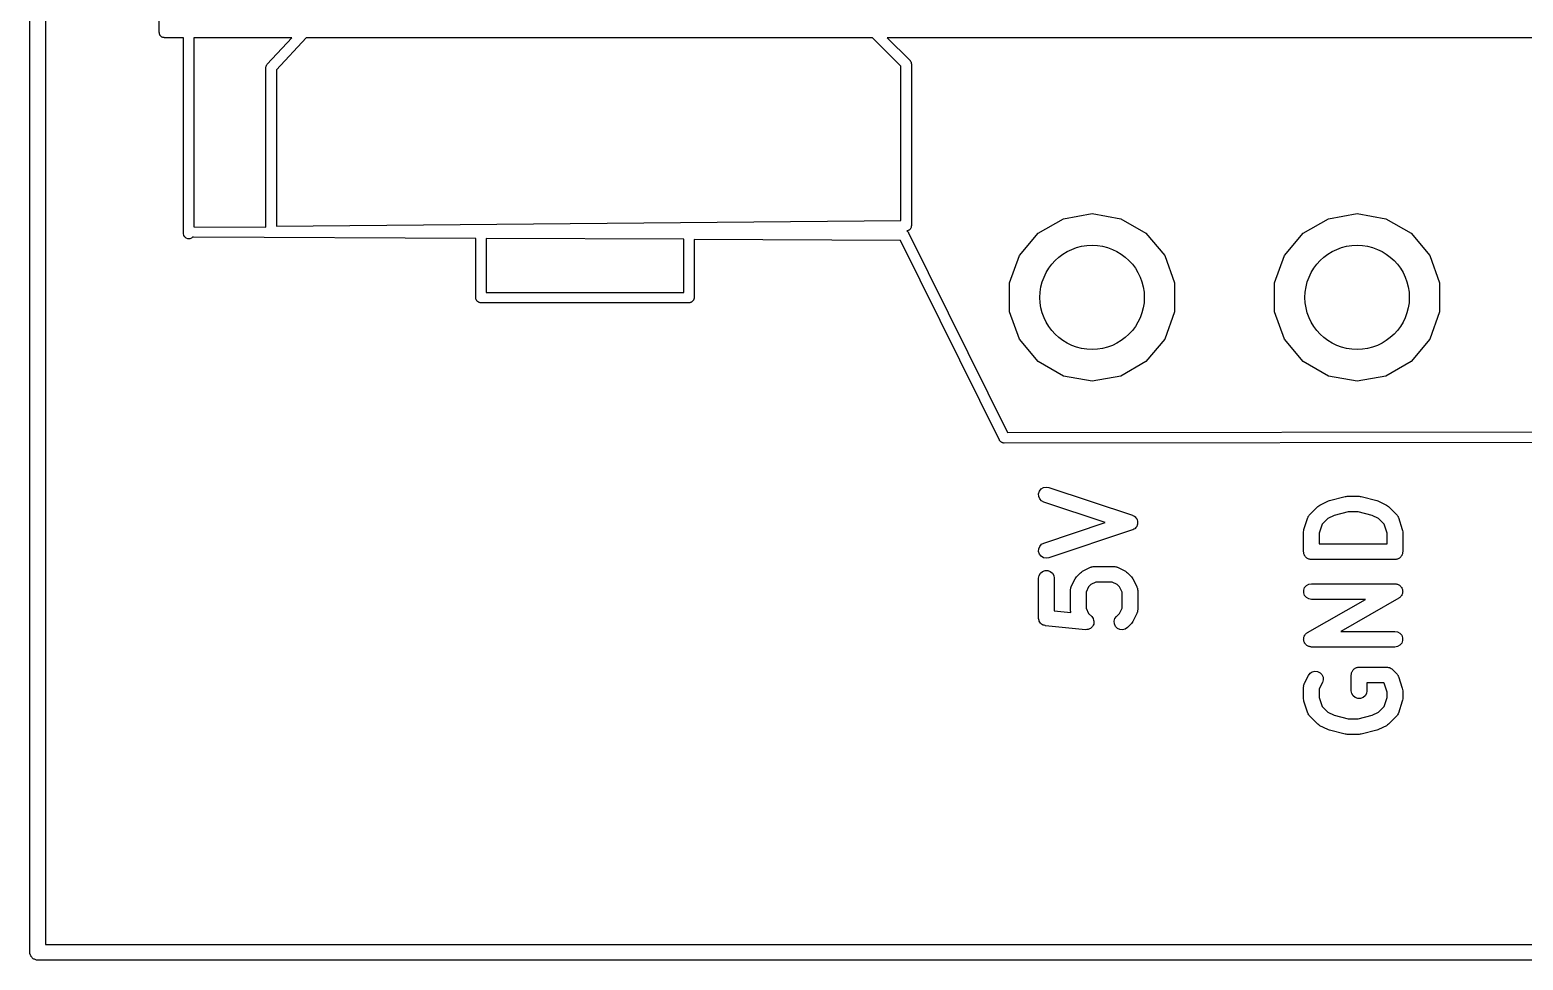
# Model space of a CAD drawing. Extents: x 25 to 125, y -131 to -25.
# Drawn here: x 24.93 to 39.24, y -125.08 to -116.16 of the extents above; entities that cross this region are included whole.
import ezdxf

# ---------------------------------------------------------------- set-up
doc = ezdxf.new("R2010")
doc.units = 0
doc.header["$MEASUREMENT"] = 0
doc.layers.add('BLACK', color=7, linetype='CONTINUOUS')

msp = doc.modelspace()

# ---------------------------------------------------------------- linework, layer by layer
at = {"layer": 'Black'}
for p, q in [((24.925, -125), (24.925, -25)), ((25.075, -25.075), (25.075, -124.925)), ((26.1651, -116.181), (26.1651, -111.913)), ((26.1658, -116.186), (26.1651, -116.181)), ((26.1658, -116.19), (26.1658, -116.186)), ((26.1673, -116.194), (26.1658, -116.19)), ((26.1681, -116.198), (26.1673, -116.194)), ((26.1703, -116.202), (26.1681, -116.198)), ((26.1718, -116.206), (26.1703, -116.202)), ((26.1746, -116.21), (26.1718, -116.206)), ((26.1768, -116.213), (26.1746, -116.21)), ((26.1801, -116.216), (26.1768, -116.213)), ((26.1829, -116.22), (26.1801, -116.216)), ((26.1867, -116.222), (26.1829, -116.22)), ((26.1901, -116.225), (26.1867, -116.222)), ((26.1942, -116.226), (26.1901, -116.225)), ((26.198, -116.228), (26.1942, -116.226)), ((26.2023, -116.229), (26.198, -116.228)), ((26.2064, -116.23), (26.2023, -116.229)), ((26.2108, -116.23), (26.2064, -116.23)), ((26.2151, -116.231), (26.2108, -116.23)), ((26.3978, -116.231), (26.2151, -116.231)), ((26.3978, -118.109), (26.3978, -116.231)), ((26.4978, -116.231), (26.4978, -118.044)), ((27.4364, -116.231), (26.4978, -116.231)), ((27.2007, -116.484), (27.4364, -116.231)), ((27.5732, -116.231), (27.2873, -116.538)), ((33.0006, -116.231), (27.5732, -116.231)), ((33.2727, -116.503), (33.0006, -116.231)), ((33.142, -116.231), (33.3581, -116.447)), ((60.8661, -116.231), (33.142, -116.231)), ((27.1953, -116.492), (27.199, -116.486)), ((27.199, -116.486), (27.2, -116.485)), ((27.2, -116.485), (27.2007, -116.484)), ((33.3581, -116.447), (33.3593, -116.449)), ((33.3593, -116.449), (33.361, -116.45)), ((33.361, -116.45), (33.3643, -116.456)), ((33.3643, -116.456), (33.368, -116.461)), ((33.368, -116.461), (33.3686, -116.464)), ((33.3686, -116.464), (33.3697, -116.465)), ((33.3697, -116.465), (33.3708, -116.472)), ((33.3708, -116.472), (33.3725, -116.478)), ((33.3725, -116.478), (33.3723, -116.48)), ((33.3723, -116.48), (33.3727, -116.483)), ((33.3727, -116.483), (33.3727, -118.035)), ((27.1873, -116.518), (27.1875, -116.517)), ((27.1873, -118.047), (27.1873, -116.518)), ((27.1874, -116.515), (27.189, -116.508)), ((27.1875, -116.517), (27.1874, -116.515)), ((27.189, -116.508), (27.1903, -116.501)), ((27.1903, -116.501), (27.191, -116.5)), ((27.191, -116.5), (27.1913, -116.498)), ((27.1913, -116.498), (27.1953, -116.492)), ((27.2873, -116.538), (27.2873, -118.037)), ((33.2727, -117.985), (33.2727, -116.503)), ((34.8304, -117.967), (35.1051, -117.918)), ((35.1051, -117.918), (35.3797, -117.967)), ((37.3704, -117.967), (37.6451, -117.918)), ((37.6451, -117.918), (37.9197, -117.967)), ((26.4978, -118.044), (27.1873, -118.047)), ((27.2873, -118.037), (33.2727, -117.985)), ((33.3633, -118.063), (33.361, -118.067)), ((33.3662, -118.059), (33.3633, -118.063)), ((33.3676, -118.056), (33.3662, -118.059)), ((33.3697, -118.052), (33.3676, -118.056)), ((33.3705, -118.047), (33.3697, -118.052)), ((33.372, -118.043), (33.3705, -118.047)), ((33.3727, -118.035), (33.372, -118.039)), ((33.372, -118.039), (33.372, -118.043)), ((34.5889, -118.106), (34.8304, -117.967)), ((35.3797, -117.967), (35.6213, -118.106)), ((37.1289, -118.106), (37.3704, -117.967)), ((37.9197, -117.967), (38.1613, -118.106)), ((26.4009, -118.126), (26.3978, -118.109)), ((26.4095, -118.141), (26.4009, -118.126)), ((26.4228, -118.152), (26.4095, -118.141)), ((26.4392, -118.158), (26.4228, -118.152)), ((26.4565, -118.158), (26.4392, -118.158)), ((26.4728, -118.152), (26.4565, -118.158)), ((26.4842, -118.142), (26.4728, -118.152)), ((26.4923, -118.144), (26.4842, -118.142)), ((29.1981, -118.156), (26.4923, -118.144)), ((29.1981, -118.723), (29.1981, -118.156)), ((31.1913, -118.164), (29.2981, -118.156)), ((29.2981, -118.156), (29.2981, -118.673)), ((31.1913, -118.673), (31.1913, -118.164)), ((33.2698, -118.174), (31.2913, -118.165)), ((31.2913, -118.165), (31.2913, -118.723)), ((34.217, -120.089), (33.2698, -118.174)), ((33.3314, -118.084), (33.3307, -118.084)), ((33.3307, -118.084), (33.3332, -118.086)), ((33.3357, -118.082), (33.3314, -118.084)), ((33.3332, -118.086), (33.3342, -118.087)), ((33.3342, -118.087), (33.3354, -118.088)), ((33.3354, -118.088), (33.3397, -118.093)), ((33.3402, -118.082), (33.3357, -118.082)), ((33.3397, -118.093), (33.3443, -118.099)), ((33.3438, -118.08), (33.3402, -118.082)), ((33.3477, -118.078), (33.3438, -118.08)), ((33.3443, -118.099), (33.3448, -118.1)), ((33.3448, -118.1), (33.3457, -118.102)), ((33.3457, -118.102), (34.2928, -120.017)), ((33.3512, -118.075), (33.3477, -118.078)), ((33.3552, -118.073), (33.3512, -118.075)), ((33.3578, -118.07), (33.3552, -118.073)), ((33.361, -118.067), (33.3578, -118.07)), ((34.4096, -118.32), (34.5889, -118.106)), ((35.6213, -118.106), (35.8005, -118.32)), ((36.9496, -118.32), (37.1289, -118.106)), ((38.1613, -118.106), (38.3405, -118.32)), ((34.3142, -118.582), (34.4096, -118.32)), ((35.8005, -118.32), (35.8959, -118.582)), ((36.8542, -118.582), (36.9496, -118.32)), ((38.3405, -118.32), (38.4359, -118.582)), ((34.3142, -118.861), (34.3142, -118.582)), ((35.8959, -118.582), (35.8959, -118.861)), ((36.8542, -118.861), (36.8542, -118.582)), ((38.4359, -118.582), (38.4359, -118.861)), ((29.1989, -118.727), (29.1981, -118.723)), ((29.1989, -118.731), (29.1989, -118.727)), ((29.2004, -118.736), (29.1989, -118.731)), ((29.2011, -118.74), (29.2004, -118.736)), ((29.2033, -118.744), (29.2011, -118.74)), ((29.2048, -118.748), (29.2033, -118.744)), ((29.2076, -118.751), (29.2048, -118.748)), ((29.2098, -118.755), (29.2076, -118.751)), ((29.2132, -118.758), (29.2098, -118.755)), ((29.216, -118.761), (29.2132, -118.758)), ((29.2198, -118.763), (29.216, -118.761)), ((29.2231, -118.766), (29.2198, -118.763)), ((29.2272, -118.768), (29.2231, -118.766)), ((29.231, -118.77), (29.2272, -118.768)), ((29.2353, -118.77), (29.231, -118.77)), ((29.2394, -118.772), (29.2353, -118.77)), ((29.2438, -118.772), (29.2394, -118.772)), ((29.2481, -118.773), (29.2438, -118.772)), ((31.2413, -118.773), (29.2481, -118.773)), ((29.2981, -118.673), (31.1913, -118.673)), ((31.2456, -118.772), (31.2413, -118.773)), ((31.25, -118.772), (31.2456, -118.772)), ((31.2541, -118.77), (31.25, -118.772)), ((31.2584, -118.77), (31.2541, -118.77)), ((31.2622, -118.768), (31.2584, -118.77)), ((31.2663, -118.766), (31.2622, -118.768)), ((31.2697, -118.763), (31.2663, -118.766)), ((31.2735, -118.761), (31.2697, -118.763)), ((31.2763, -118.758), (31.2735, -118.761)), ((31.2796, -118.755), (31.2763, -118.758)), ((31.2818, -118.751), (31.2796, -118.755)), ((31.2846, -118.748), (31.2818, -118.751)), ((31.2861, -118.744), (31.2846, -118.748)), ((31.2883, -118.74), (31.2861, -118.744)), ((31.2891, -118.736), (31.2883, -118.74)), ((31.2906, -118.731), (31.2891, -118.736)), ((31.2913, -118.723), (31.2906, -118.727)), ((31.2906, -118.727), (31.2906, -118.731)), ((34.4096, -119.123), (34.3142, -118.861)), ((35.8959, -118.861), (35.8005, -119.123)), ((36.9496, -119.123), (36.8542, -118.861)), ((38.4359, -118.861), (38.3405, -119.123)), ((34.5889, -119.336), (34.4096, -119.123)), ((35.8005, -119.123), (35.6213, -119.336)), ((37.1289, -119.336), (36.9496, -119.123)), ((38.3405, -119.123), (38.1613, -119.336)), ((34.8304, -119.476), (34.5889, -119.336)), ((35.6213, -119.336), (35.3797, -119.476)), ((37.3704, -119.476), (37.1289, -119.336)), ((38.1613, -119.336), (37.9197, -119.476)), ((35.1051, -119.524), (34.8304, -119.476)), ((35.3797, -119.476), (35.1051, -119.524)), ((37.6451, -119.524), (37.3704, -119.476)), ((37.9197, -119.476), (37.6451, -119.524)), ((34.2928, -120.017), (56.8136, -119.992)), ((34.2179, -120.091), (34.217, -120.089)), ((34.2185, -120.092), (34.2179, -120.091)), ((34.2231, -120.098), (34.2185, -120.092)), ((34.2272, -120.103), (34.2231, -120.098)), ((34.2286, -120.104), (34.2272, -120.103)), ((34.2297, -120.106), (34.2286, -120.104)), ((34.2358, -120.109), (34.2297, -120.106)), ((34.2417, -120.113), (34.2358, -120.109)), ((34.2433, -120.113), (34.2417, -120.113)), ((34.2447, -120.114), (34.2433, -120.113)), ((34.2517, -120.115), (34.2447, -120.114)), ((34.2586, -120.117), (34.2517, -120.115)), ((34.2602, -120.117), (34.2586, -120.117)), ((34.2618, -120.117), (34.2602, -120.117)), ((56.8169, -120.092), (34.2618, -120.117)), ((34.5928, -120.603), (34.601, -120.578)), ((34.5935, -120.629), (34.5928, -120.603)), ((34.6031, -120.653), (34.5935, -120.629)), ((34.601, -120.578), (34.6172, -120.557)), ((34.6172, -120.557), (34.6394, -120.544)), ((34.6394, -120.544), (34.6649, -120.539)), ((34.6649, -120.539), (34.6907, -120.542)), ((34.6907, -120.542), (35.4907, -120.809)), ((37.3793, -120.668), (37.5316, -120.63)), ((37.5316, -120.63), (37.5408, -120.629)), ((37.5408, -120.629), (37.5498, -120.628)), ((37.5498, -120.628), (37.6641, -120.628)), ((37.6641, -120.628), (37.6731, -120.629)), ((37.6731, -120.629), (37.6823, -120.63)), ((37.6823, -120.63), (37.8347, -120.668)), ((34.6203, -120.672), (34.6031, -120.653)), ((34.6433, -120.685), (34.6203, -120.672)), ((35.2298, -120.88), (34.6433, -120.685)), ((37.192, -120.802), (37.2682, -120.726)), ((37.2682, -120.726), (37.2781, -120.719)), ((37.2781, -120.719), (37.2877, -120.712)), ((37.2877, -120.712), (37.3639, -120.674)), ((37.3639, -120.674), (37.3718, -120.671)), ((37.3718, -120.671), (37.3793, -120.668)), ((37.5591, -120.778), (37.4236, -120.811)), ((37.6549, -120.778), (37.5591, -120.778)), ((37.7903, -120.811), (37.6549, -120.778)), ((37.8347, -120.668), (37.8422, -120.671)), ((37.8422, -120.671), (37.85, -120.674)), ((37.85, -120.674), (37.9262, -120.712)), ((37.9262, -120.712), (37.9359, -120.719)), ((37.9359, -120.719), (37.9457, -120.726)), ((37.9457, -120.726), (38.0219, -120.802)), ((34.6433, -121.076), (35.2298, -120.88)), ((35.4907, -120.809), (35.4925, -120.81)), ((35.4925, -120.81), (35.4945, -120.811)), ((35.4945, -120.811), (35.5039, -120.816)), ((35.5039, -120.816), (35.5136, -120.822)), ((35.5136, -120.822), (35.515, -120.823)), ((35.515, -120.823), (35.5167, -120.824)), ((35.5167, -120.824), (35.5236, -120.833)), ((35.5236, -120.833), (35.5309, -120.841)), ((35.5309, -120.92), (35.5236, -120.928)), ((35.5309, -120.841), (35.5316, -120.843)), ((35.5316, -120.918), (35.5309, -120.92)), ((35.5316, -120.843), (35.5329, -120.845)), ((35.5329, -120.916), (35.5316, -120.918)), ((35.5329, -120.845), (35.5364, -120.855)), ((35.5364, -120.906), (35.5329, -120.916)), ((35.5364, -120.855), (35.5404, -120.865)), ((35.5404, -120.895), (35.5364, -120.906)), ((35.5404, -120.865), (35.5405, -120.867)), ((35.5405, -120.893), (35.5404, -120.895)), ((35.5405, -120.867), (35.5412, -120.869)), ((35.5412, -120.891), (35.5405, -120.893)), ((35.5412, -120.869), (35.5409, -120.88)), ((35.5409, -120.88), (35.5412, -120.891)), ((37.1358, -120.946), (37.1739, -120.831)), ((37.1739, -120.831), (37.176, -120.827)), ((37.176, -120.827), (37.1771, -120.823)), ((37.1771, -120.823), (37.1821, -120.816)), ((37.1821, -120.816), (37.1863, -120.808)), ((37.1863, -120.808), (37.1896, -120.805)), ((37.1896, -120.805), (37.192, -120.802)), ((37.3106, -120.895), (37.282, -120.981)), ((37.3657, -120.84), (37.3106, -120.895)), ((37.4236, -120.811), (37.3657, -120.84)), ((37.8483, -120.84), (37.7903, -120.811)), ((37.9033, -120.895), (37.8483, -120.84)), ((37.932, -120.981), (37.9033, -120.895)), ((38.0219, -120.802), (38.0244, -120.805)), ((38.0244, -120.805), (38.0276, -120.808)), ((38.0276, -120.808), (38.0318, -120.816)), ((38.0318, -120.816), (38.0368, -120.823)), ((38.0368, -120.823), (38.038, -120.827)), ((38.038, -120.827), (38.04, -120.831)), ((38.04, -120.831), (38.0781, -120.946)), ((35.4907, -120.951), (34.6907, -121.218)), ((35.4925, -120.95), (35.4907, -120.951)), ((35.4945, -120.95), (35.4925, -120.95)), ((35.5039, -120.944), (35.4945, -120.95)), ((35.5136, -120.939), (35.5039, -120.944)), ((35.515, -120.937), (35.5136, -120.939)), ((35.5167, -120.936), (35.515, -120.937)), ((35.5236, -120.928), (35.5167, -120.936)), ((37.132, -120.969), (37.1341, -120.957)), ((37.132, -121.16), (37.132, -120.969)), ((37.1341, -120.957), (37.1358, -120.946)), ((37.282, -120.981), (37.282, -121.085)), ((37.932, -121.085), (37.932, -120.981)), ((38.0781, -120.946), (38.0799, -120.957)), ((38.0799, -120.957), (38.082, -120.969)), ((38.082, -120.969), (38.082, -121.16)), ((34.5928, -121.158), (34.5935, -121.132)), ((34.601, -121.183), (34.5928, -121.158)), ((34.5935, -121.132), (34.6031, -121.108)), ((34.6172, -121.203), (34.601, -121.183)), ((34.6031, -121.108), (34.6203, -121.088)), ((34.6394, -121.217), (34.6172, -121.203)), ((34.6203, -121.088), (34.6433, -121.076)), ((37.1331, -121.166), (37.132, -121.16)), ((37.1331, -121.173), (37.1331, -121.166)), ((37.1354, -121.179), (37.1331, -121.173)), ((37.1365, -121.185), (37.1354, -121.179)), ((37.1398, -121.191), (37.1365, -121.185)), ((37.142, -121.197), (37.1398, -121.191)), ((37.1462, -121.202), (37.142, -121.197)), ((37.1495, -121.208), (37.1462, -121.202)), ((37.1545, -121.212), (37.1495, -121.208)), ((37.1588, -121.217), (37.1545, -121.212)), ((37.282, -121.085), (37.932, -121.085)), ((38.0594, -121.212), (38.0552, -121.217)), ((38.0644, -121.208), (38.0594, -121.212)), ((38.0677, -121.202), (38.0644, -121.208)), ((38.0719, -121.197), (38.0677, -121.202)), ((38.0742, -121.191), (38.0719, -121.197)), ((38.0774, -121.185), (38.0742, -121.191)), ((38.0786, -121.179), (38.0774, -121.185)), ((38.0808, -121.173), (38.0786, -121.179)), ((38.082, -121.16), (38.0808, -121.166)), ((38.0808, -121.166), (38.0808, -121.173)), ((34.6095, -121.365), (34.6295, -121.349)), ((34.6295, -121.349), (34.6539, -121.34)), ((34.6649, -121.222), (34.6394, -121.217)), ((34.6539, -121.34), (34.68, -121.34)), ((34.6907, -121.218), (34.6649, -121.222)), ((34.68, -121.34), (34.7045, -121.349)), ((34.7045, -121.349), (34.7244, -121.365)), ((34.9949, -121.361), (35.0047, -121.354)), ((35.0047, -121.354), (35.0144, -121.347)), ((35.0144, -121.347), (35.0906, -121.308)), ((35.0906, -121.308), (35.0947, -121.307)), ((35.0947, -121.307), (35.0985, -121.305)), ((35.0985, -121.305), (35.1071, -121.304)), ((35.1071, -121.304), (35.1155, -121.301)), ((35.1155, -121.301), (35.1199, -121.301)), ((35.1199, -121.301), (35.1241, -121.301)), ((35.1241, -121.301), (35.3146, -121.301)), ((35.3146, -121.301), (35.3188, -121.301)), ((35.3188, -121.301), (35.3232, -121.301)), ((35.3232, -121.301), (35.3316, -121.304)), ((35.3316, -121.304), (35.3402, -121.305)), ((35.3402, -121.305), (35.344, -121.307)), ((35.344, -121.307), (35.3481, -121.308)), ((35.3481, -121.308), (35.4243, -121.347)), ((35.4243, -121.347), (35.434, -121.354)), ((35.434, -121.354), (35.4438, -121.361)), ((37.1644, -121.22), (37.1588, -121.217)), ((37.1695, -121.225), (37.1644, -121.22)), ((37.1756, -121.227), (37.1695, -121.225)), ((37.1813, -121.23), (37.1756, -121.227)), ((37.1878, -121.231), (37.1813, -121.23)), ((37.1939, -121.234), (37.1878, -121.231)), ((37.2005, -121.234), (37.1939, -121.234)), ((37.207, -121.235), (37.2005, -121.234)), ((38.007, -121.235), (37.207, -121.235)), ((38.0134, -121.234), (38.007, -121.235)), ((38.02, -121.234), (38.0134, -121.234)), ((38.0262, -121.231), (38.02, -121.234)), ((38.0326, -121.23), (38.0262, -121.231)), ((38.0383, -121.227), (38.0326, -121.23)), ((38.0445, -121.225), (38.0383, -121.227)), ((38.0495, -121.22), (38.0445, -121.225)), ((38.0552, -121.217), (38.0495, -121.22)), ((34.592, -121.414), (34.5965, -121.388)), ((34.592, -121.795), (34.592, -121.414)), ((34.5965, -121.388), (34.6095, -121.365)), ((34.7244, -121.365), (34.7374, -121.388)), ((34.7374, -121.388), (34.742, -121.414)), ((34.742, -121.414), (34.742, -121.727)), ((34.9013, -121.502), (34.9034, -121.498)), ((34.9034, -121.498), (34.9046, -121.494)), ((34.9046, -121.494), (34.9427, -121.418)), ((34.9427, -121.418), (34.9499, -121.409)), ((34.9499, -121.409), (34.9568, -121.399)), ((34.9568, -121.399), (34.9949, -121.361)), ((35.0715, -121.496), (35.0467, -121.546)), ((35.0923, -121.475), (35.0715, -121.496)), ((35.1418, -121.451), (35.0923, -121.475)), ((35.2969, -121.451), (35.1418, -121.451)), ((35.3464, -121.475), (35.2969, -121.451)), ((35.3672, -121.496), (35.3464, -121.475)), ((35.392, -121.546), (35.3672, -121.496)), ((35.4438, -121.361), (35.4819, -121.399)), ((35.4819, -121.399), (35.4888, -121.409)), ((35.4888, -121.409), (35.496, -121.418)), ((35.496, -121.418), (35.5341, -121.494)), ((35.5341, -121.494), (35.5353, -121.498)), ((35.5353, -121.498), (35.5374, -121.502)), ((37.142, -121.503), (37.1588, -121.483)), ((37.1588, -121.483), (37.1813, -121.47)), ((37.1813, -121.47), (37.207, -121.466)), ((37.207, -121.466), (38.007, -121.466)), ((38.007, -121.466), (38.0136, -121.467)), ((38.0136, -121.467), (38.0203, -121.467)), ((38.0203, -121.467), (38.0263, -121.469)), ((38.0263, -121.469), (38.0326, -121.47)), ((38.0326, -121.47), (38.0384, -121.474)), ((38.0384, -121.474), (38.0448, -121.476)), ((38.0448, -121.476), (38.0496, -121.48)), ((38.0496, -121.48), (38.0552, -121.483)), ((38.0552, -121.483), (38.0595, -121.488)), ((38.0595, -121.488), (38.0646, -121.493)), ((38.0646, -121.493), (38.0678, -121.498)), ((38.0678, -121.498), (38.0719, -121.503)), ((34.8967, -121.528), (34.8975, -121.524)), ((34.8967, -121.718), (34.8967, -121.528)), ((34.8972, -121.519), (34.8997, -121.511)), ((34.8975, -121.524), (34.8972, -121.519)), ((34.8997, -121.511), (34.9013, -121.502)), ((35.0467, -121.546), (35.0467, -121.701)), ((35.392, -121.701), (35.392, -121.546)), ((35.5374, -121.502), (35.539, -121.511)), ((35.539, -121.511), (35.5415, -121.519)), ((35.5415, -121.519), (35.5412, -121.524)), ((35.5412, -121.524), (35.542, -121.528)), ((35.542, -121.528), (35.542, -121.718)), ((37.1331, -121.528), (37.142, -121.503)), ((37.1331, -121.554), (37.1331, -121.528)), ((37.142, -121.578), (37.1331, -121.554)), ((37.1588, -121.598), (37.142, -121.578)), ((37.1813, -121.611), (37.1588, -121.598)), ((37.1698, -121.933), (37.7246, -121.616)), ((37.207, -121.616), (37.1813, -121.611)), ((37.7246, -121.616), (37.207, -121.616)), ((38.0442, -121.606), (37.4894, -121.923)), ((38.0494, -121.601), (38.0442, -121.606)), ((38.0552, -121.598), (38.0494, -121.601)), ((38.0593, -121.593), (38.0552, -121.598)), ((38.0642, -121.589), (38.0593, -121.593)), ((38.0676, -121.583), (38.0642, -121.589)), ((38.0719, -121.578), (38.0676, -121.583)), ((38.0719, -121.503), (38.0742, -121.509)), ((38.0741, -121.572), (38.0719, -121.578)), ((38.0773, -121.567), (38.0741, -121.572)), ((38.0742, -121.509), (38.0776, -121.515)), ((38.0785, -121.56), (38.0773, -121.567)), ((38.0776, -121.515), (38.0786, -121.522)), ((38.0808, -121.554), (38.0785, -121.56)), ((38.0786, -121.522), (38.0808, -121.528)), ((38.0808, -121.528), (38.0808, -121.534)), ((38.0808, -121.534), (38.082, -121.541)), ((38.082, -121.541), (38.0808, -121.547)), ((38.0808, -121.547), (38.0808, -121.554)), ((34.742, -121.727), (34.901, -121.743)), ((34.8975, -121.723), (34.8967, -121.718)), ((34.8972, -121.727), (34.8975, -121.723)), ((34.8997, -121.735), (34.8972, -121.727)), ((34.901, -121.743), (34.8997, -121.735)), ((35.0467, -121.701), (35.0715, -121.75)), ((35.0715, -121.75), (35.101, -121.78)), ((35.101, -121.78), (35.1012, -121.78)), ((35.1012, -121.78), (35.1016, -121.78)), ((35.1016, -121.78), (35.1087, -121.791)), ((35.3228, -121.801), (35.3377, -121.78)), ((35.3377, -121.78), (35.3672, -121.75)), ((35.3672, -121.75), (35.392, -121.701)), ((35.5341, -121.752), (35.496, -121.828)), ((35.5353, -121.748), (35.5341, -121.752)), ((35.5374, -121.744), (35.5353, -121.748)), ((35.539, -121.735), (35.5374, -121.744)), ((35.5415, -121.727), (35.539, -121.735)), ((35.542, -121.718), (35.5412, -121.723)), ((35.5412, -121.723), (35.5415, -121.727)), ((34.5925, -121.797), (34.592, -121.795)), ((34.5922, -121.8), (34.5925, -121.797)), ((34.5947, -121.81), (34.5922, -121.8)), ((34.5965, -121.82), (34.5947, -121.81)), ((34.5979, -121.823), (34.5965, -121.82)), ((34.5986, -121.825), (34.5979, -121.823)), ((34.6044, -121.834), (34.5986, -121.825)), ((34.6095, -121.843), (34.6044, -121.834)), ((34.6117, -121.845), (34.6095, -121.843)), ((34.6133, -121.847), (34.6117, -121.845)), ((34.6216, -121.853), (34.6133, -121.847)), ((34.6295, -121.86), (34.6216, -121.853)), ((34.6321, -121.86), (34.6295, -121.86)), ((34.6344, -121.862), (34.6321, -121.86)), ((34.6443, -121.865), (34.6344, -121.862)), ((34.6539, -121.868), (34.6443, -121.865)), ((34.6568, -121.868), (34.6539, -121.868)), ((34.6595, -121.869), (34.6568, -121.868)), ((35.0405, -121.907), (34.6595, -121.869)), ((35.0409, -121.907), (35.0405, -121.907)), ((35.0414, -121.907), (35.0409, -121.907)), ((35.0538, -121.906), (35.0414, -121.907)), ((35.0664, -121.905), (35.0538, -121.906)), ((35.0669, -121.905), (35.0664, -121.905)), ((35.0673, -121.905), (35.0669, -121.905)), ((35.0787, -121.9), (35.0673, -121.905)), ((35.0902, -121.895), (35.0787, -121.9)), ((35.0905, -121.894), (35.0902, -121.895)), ((35.0909, -121.894), (35.0905, -121.894)), ((35.0998, -121.885), (35.0909, -121.894)), ((35.1088, -121.876), (35.0998, -121.885)), ((35.1087, -121.791), (35.1159, -121.801)), ((35.109, -121.876), (35.1088, -121.876)), ((35.1094, -121.876), (35.109, -121.876)), ((35.1146, -121.864), (35.1094, -121.876)), ((35.1201, -121.853), (35.1146, -121.864)), ((35.1159, -121.801), (35.116, -121.801)), ((35.116, -121.801), (35.1163, -121.802)), ((35.1163, -121.802), (35.1194, -121.814)), ((35.1194, -121.814), (35.1226, -121.826)), ((35.1202, -121.852), (35.1201, -121.853)), ((35.1204, -121.852), (35.1202, -121.852)), ((35.1215, -121.84), (35.1204, -121.852)), ((35.1227, -121.827), (35.1215, -121.84)), ((35.1226, -121.826), (35.1226, -121.827)), ((35.1226, -121.827), (35.1227, -121.827)), ((35.3161, -121.826), (35.3228, -121.801)), ((35.3183, -121.852), (35.3161, -121.826)), ((35.3293, -121.876), (35.3183, -121.852)), ((35.3478, -121.894), (35.3293, -121.876)), ((35.3714, -121.905), (35.3478, -121.894)), ((35.3973, -121.907), (35.3714, -121.905)), ((35.4225, -121.901), (35.3973, -121.907)), ((35.4438, -121.886), (35.4225, -121.901)), ((35.4819, -121.848), (35.4438, -121.886)), ((35.4888, -121.838), (35.4819, -121.848)), ((35.496, -121.828), (35.4888, -121.838)), ((37.4894, -121.923), (38.007, -121.923)), ((38.007, -121.923), (38.0326, -121.927)), ((38.0326, -121.927), (38.0552, -121.94)), ((37.132, -121.997), (37.1331, -121.991)), ((37.1331, -122.004), (37.132, -121.997)), ((37.1331, -121.985), (37.1354, -121.978)), ((37.1331, -121.991), (37.1331, -121.985)), ((37.1331, -122.011), (37.1331, -122.004)), ((37.1353, -122.017), (37.1331, -122.011)), ((37.1364, -122.023), (37.1353, -122.017)), ((37.1354, -121.978), (37.1366, -121.972)), ((37.1397, -122.029), (37.1364, -122.023)), ((37.1366, -121.972), (37.1398, -121.966)), ((37.142, -122.035), (37.1397, -122.029)), ((37.1398, -121.966), (37.142, -121.96)), ((37.142, -121.96), (37.1463, -121.955)), ((37.1461, -122.04), (37.142, -122.035)), ((37.1493, -122.046), (37.1461, -122.04)), ((37.1463, -121.955), (37.1497, -121.949)), ((37.1544, -122.05), (37.1493, -122.046)), ((37.1497, -121.949), (37.1546, -121.945)), ((37.1588, -122.055), (37.1544, -122.05)), ((37.1546, -121.945), (37.1588, -121.94)), ((37.1588, -121.94), (37.1646, -121.937)), ((37.1643, -122.058), (37.1588, -122.055)), ((37.1692, -122.063), (37.1643, -122.058)), ((37.1646, -121.937), (37.1698, -121.933)), ((37.1755, -122.065), (37.1692, -122.063)), ((37.1813, -122.068), (37.1755, -122.065)), ((37.1876, -122.069), (37.1813, -122.068)), ((37.1936, -122.072), (37.1876, -122.069)), ((38.0326, -122.068), (38.007, -122.073)), ((38.0552, -122.055), (38.0326, -122.068)), ((38.0552, -121.94), (38.0719, -121.96)), ((38.0719, -122.035), (38.0552, -122.055)), ((38.0719, -121.96), (38.0808, -121.985)), ((38.0808, -122.011), (38.0719, -122.035)), ((38.0808, -121.985), (38.0808, -122.011)), ((37.2003, -122.072), (37.1936, -122.072)), ((37.207, -122.073), (37.2003, -122.072)), ((38.007, -122.073), (37.207, -122.073)), ((37.1399, -122.421), (37.178, -122.345)), ((37.178, -122.345), (37.1935, -122.324)), ((37.1935, -122.324), (37.2152, -122.31)), ((37.2152, -122.31), (37.2406, -122.304)), ((37.2406, -122.304), (37.2664, -122.307)), ((37.2664, -122.307), (37.2897, -122.319)), ((37.2897, -122.319), (37.3077, -122.337)), ((37.3077, -122.337), (37.318, -122.361)), ((37.5891, -122.341), (37.5903, -122.334)), ((37.5891, -122.493), (37.5891, -122.341)), ((37.5903, -122.328), (37.5925, -122.321)), ((37.5903, -122.334), (37.5903, -122.328)), ((37.5925, -122.321), (37.5936, -122.315)), ((37.5936, -122.315), (37.5969, -122.309)), ((37.5969, -122.309), (37.5992, -122.303)), ((37.5992, -122.303), (37.6034, -122.298)), ((37.6034, -122.298), (37.6067, -122.292)), ((37.6067, -122.292), (37.6117, -122.288)), ((37.6117, -122.288), (37.6159, -122.283)), ((37.6159, -122.283), (37.6216, -122.28)), ((37.6216, -122.28), (37.6266, -122.276)), ((37.6266, -122.276), (37.6328, -122.273)), ((37.6328, -122.273), (37.6385, -122.27)), ((37.6385, -122.27), (37.6449, -122.269)), ((37.6449, -122.269), (37.6511, -122.267)), ((37.6511, -122.267), (37.6577, -122.267)), ((37.6577, -122.267), (37.6641, -122.266)), ((37.6641, -122.266), (37.9308, -122.266)), ((37.9308, -122.266), (37.934, -122.266)), ((37.934, -122.266), (37.9373, -122.266)), ((37.9373, -122.266), (37.9468, -122.268)), ((37.9468, -122.268), (37.9564, -122.27)), ((37.9564, -122.27), (37.9593, -122.272)), ((37.9593, -122.272), (37.9625, -122.273)), ((37.9625, -122.273), (37.9705, -122.278)), ((37.9705, -122.278), (37.979, -122.283)), ((37.979, -122.283), (37.9811, -122.286)), ((37.9811, -122.286), (37.9838, -122.288)), ((37.9838, -122.288), (38.0219, -122.326)), ((38.0219, -122.326), (38.0244, -122.329)), ((38.0244, -122.329), (38.0276, -122.332)), ((38.0276, -122.332), (38.0318, -122.34)), ((38.0318, -122.34), (38.0368, -122.347)), ((38.0368, -122.347), (38.038, -122.351)), ((38.038, -122.351), (38.04, -122.355)), ((38.04, -122.355), (38.0781, -122.469)), ((37.132, -122.455), (37.1327, -122.451)), ((37.132, -122.569), (37.132, -122.455)), ((37.1325, -122.446), (37.135, -122.438)), ((37.1327, -122.451), (37.1325, -122.446)), ((37.135, -122.438), (37.1365, -122.429)), ((37.1365, -122.429), (37.1387, -122.426)), ((37.1387, -122.426), (37.1399, -122.421)), ((37.3121, -122.412), (37.282, -122.473)), ((37.282, -122.473), (37.282, -122.557)), ((37.3196, -122.387), (37.3121, -122.412)), ((37.318, -122.361), (37.3196, -122.387)), ((37.5936, -122.519), (37.5891, -122.493)), ((37.7391, -122.493), (37.7346, -122.519)), ((37.8997, -122.416), (37.7391, -122.416)), ((37.7391, -122.416), (37.7391, -122.493)), ((37.9033, -122.419), (37.8997, -122.416)), ((37.932, -122.505), (37.9033, -122.419)), ((38.0781, -122.469), (38.0799, -122.481)), ((38.0799, -122.481), (38.082, -122.493)), ((38.082, -122.493), (38.082, -122.569)), ((37.1341, -122.581), (37.132, -122.569)), ((37.1358, -122.593), (37.1341, -122.581)), ((37.1739, -122.707), (37.1358, -122.593)), ((37.282, -122.557), (37.3106, -122.643)), ((37.3106, -122.643), (37.3657, -122.698)), ((37.6067, -122.541), (37.5936, -122.519)), ((37.6266, -122.558), (37.6067, -122.541)), ((37.6511, -122.567), (37.6266, -122.558)), ((37.6771, -122.567), (37.6511, -122.567)), ((37.7016, -122.558), (37.6771, -122.567)), ((37.7216, -122.541), (37.7016, -122.558)), ((37.7346, -122.519), (37.7216, -122.541)), ((37.8483, -122.698), (37.9033, -122.643)), ((37.9033, -122.643), (37.932, -122.557)), ((37.932, -122.557), (37.932, -122.505)), ((38.0781, -122.593), (38.04, -122.707)), ((38.0799, -122.581), (38.0781, -122.593)), ((38.082, -122.569), (38.0799, -122.581)), ((37.176, -122.711), (37.1739, -122.707)), ((37.1771, -122.715), (37.176, -122.711)), ((37.1821, -122.722), (37.1771, -122.715)), ((37.1863, -122.73), (37.1821, -122.722)), ((37.1896, -122.733), (37.1863, -122.73)), ((37.192, -122.737), (37.1896, -122.733)), ((37.2682, -122.813), (37.192, -122.737)), ((37.3657, -122.698), (37.4236, -122.727)), ((37.4236, -122.727), (37.5591, -122.761)), ((37.5591, -122.761), (37.6549, -122.761)), ((37.6549, -122.761), (37.7903, -122.727)), ((37.7903, -122.727), (37.8483, -122.698)), ((38.0219, -122.737), (37.9457, -122.813)), ((38.0244, -122.733), (38.0219, -122.737)), ((38.0276, -122.73), (38.0244, -122.733)), ((38.0318, -122.722), (38.0276, -122.73)), ((38.0368, -122.715), (38.0318, -122.722)), ((38.038, -122.711), (38.0368, -122.715)), ((38.04, -122.707), (38.038, -122.711)), ((37.2781, -122.82), (37.2682, -122.813)), ((37.2877, -122.827), (37.2781, -122.82)), ((37.3639, -122.865), (37.2877, -122.827)), ((37.3718, -122.867), (37.3639, -122.865)), ((37.3793, -122.871), (37.3718, -122.867)), ((37.5316, -122.909), (37.3793, -122.871)), ((37.5408, -122.909), (37.5316, -122.909)), ((37.5498, -122.911), (37.5408, -122.909)), ((37.6641, -122.911), (37.5498, -122.911)), ((37.6731, -122.909), (37.6641, -122.911)), ((37.6823, -122.909), (37.6731, -122.909)), ((37.8347, -122.871), (37.6823, -122.909)), ((37.8422, -122.867), (37.8347, -122.871)), ((37.85, -122.865), (37.8422, -122.867)), ((37.9262, -122.827), (37.85, -122.865)), ((37.9359, -122.82), (37.9262, -122.827)), ((37.9457, -122.813), (37.9359, -122.82)), ((25.075, -124.925), (124.925, -124.925)), ((24.9261, -125.006), (24.925, -125)), ((24.9261, -125.013), (24.9261, -125.006)), ((24.9284, -125.019), (24.9261, -125.013)), ((24.9295, -125.026), (24.9284, -125.019)), ((24.9328, -125.031), (24.9295, -125.026)), ((24.935, -125.037), (24.9328, -125.031)), ((24.9393, -125.043), (24.935, -125.037)), ((24.9425, -125.048), (24.9393, -125.043)), ((24.9476, -125.052), (24.9425, -125.048)), ((24.9518, -125.057), (24.9476, -125.052)), ((24.9575, -125.061), (24.9518, -125.057)), ((24.9625, -125.065), (24.9575, -125.061)), ((24.9687, -125.067), (24.9625, -125.065)), ((24.9743, -125.07), (24.9687, -125.067)), ((24.9808, -125.072), (24.9743, -125.07)), ((24.987, -125.074), (24.9808, -125.072)), ((24.9935, -125.074), (24.987, -125.074)), ((25, -125.075), (24.9935, -125.074)), ((125, -125.075), (25, -125.075))]:
    msp.add_line(p, q, dxfattribs=at)
for centre in [(35.1051, -118.721), (35.1051, -118.721), (37.6451, -118.721), (37.6451, -118.721)]:
    msp.add_circle(centre, 0.5, dxfattribs=at)

doc.saveas('drawing.dxf')
